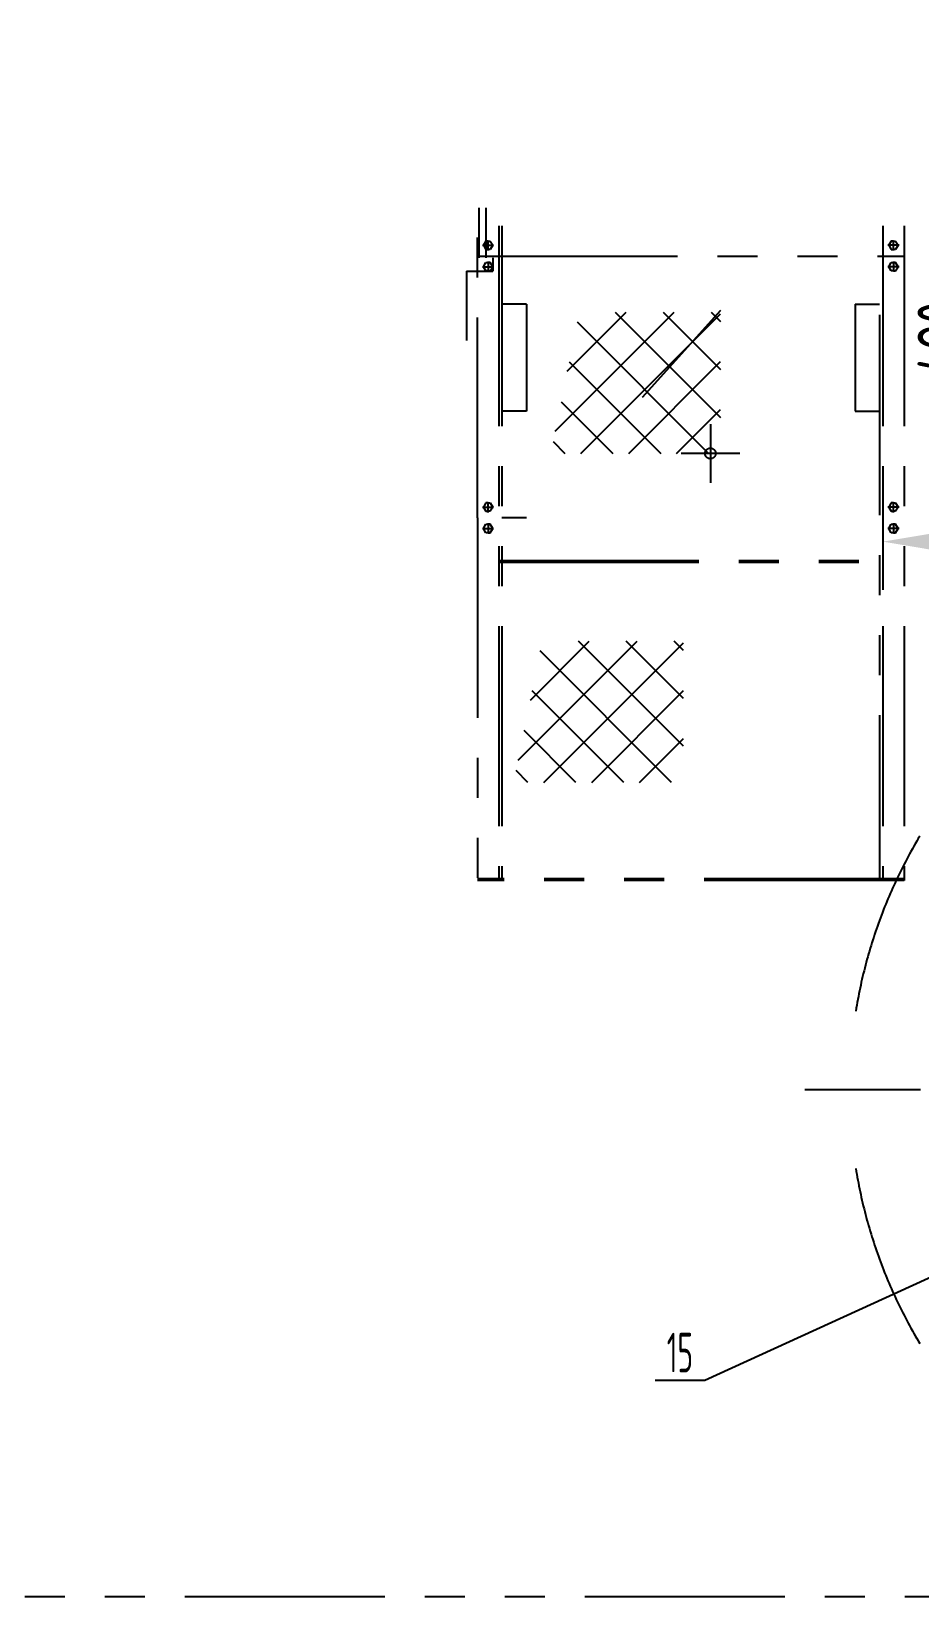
# Model space of a CAD drawing. Header units: millimetres. Extents: x 0 to 12600, y 0 to 8910.
# Drawn here: x 6326 to 7992, y 1785 to 4719 of the extents above; entities that cross this region are included whole.
import ezdxf
from ezdxf.enums import TextEntityAlignment as Align

# ---------------------------------------------------------------- set-up
doc = ezdxf.new("R2010")
doc.units = ezdxf.units.MM
doc.header["$LTSCALE"] = 300
doc.linetypes.add('G', pattern=[2, 1.25, -0.25, 0.25, -0.25])
doc.linetypes.add('K', pattern=[2.5, 1.25, -0.25, 0.25, -0.25, 0.25, -0.25])
for name, color, linetype in [('01', 7, 'Continuous'), ('02', 1, 'Continuous'), ('05', 4, 'G'), ('07', 6, 'K'), ('08', 1, 'Continuous'), ('11', 3, 'Continuous')]:
    doc.layers.add(name, color=color, linetype=linetype)
doc.styles.get("Standard").update_dxf_attribs({"font": 'isocp', "width": 0.707, "bigfont": 'intecad.shx'})
doc.dimstyles.new('INTE', dxfattribs={"dimscale": 30, "dimtxt": 3.5, "dimasz": 3, "dimexe": 3, "dimexo": 0, "dimgap": 1, "dimtad": 1, "dimdsep": 46, "dimtxsty": 'Standard', "dimcen": 0, "dimclrd": 1, "dimclre": 1, "dimclrt": 3, "dimadec": 0, "dimazin": 0, "dimtfac": 1, "dimtmove": 0, "dimatfit": 0, "dimfxl": 1, "dimarcsym": 0})

# ---------------------------------------------------------------- blocks, each defined once
blk = doc.blocks.new('*U548')
at = {"layer": '01'}
for p, q in [((0, 8.8), (-8, 4.2)), ((-8, 4.2), (-8, 0)), ((-8, -4.2), (-8, 0)), ((8, 4.2), (0, 8.8)), ((8, 0), (8, 4.2)), ((8, 0), (8, -4.2)), ((0, -8.8), (-8, -4.2)), ((8, -4.2), (0, -8.8))]:
    blk.add_line(p, q, dxfattribs=at)
at = {"layer": '05'}
for p, q in [((-9.9, 0), (9.3, 0)), ((0, -10.6), (0, 10.2))]:
    blk.add_line(p, q, dxfattribs=at)
blk = doc.blocks.new('*D568')
at = {"layer": '08', "color": 1, "lineweight": -2}
for p, q in [((8045.3, 4353.9), (8213, 4353.9)), ((8123, 4263.9), (8123, 4023.9)), ((8187.9, 3933.9), (8033, 3933.9))]:
    blk.add_line(p, q, dxfattribs=at)
at = {"layer": '08', "color": 1}
for points in [[(8108, 4263.9), (8138, 4263.9), (8123, 4353.9)], [(8108, 4023.9), (8138, 4023.9), (8123, 3933.9)]]:
    blk.add_solid(points, dxfattribs=at)
at = {"layer": 'Defpoints', "color": 0}
for p in [(8045.3, 4353.9), (8123, 3933.9), (8187.9, 3933.9)]:
    blk.add_point(p, dxfattribs=at)
at = {"layer": '08', "color": 3, "insert": (8040.5, 4143.9), "char_height": 105, "attachment_point": 5, "rotation": 90}
blk.add_mtext('420', dxfattribs=at)
blk = doc.blocks.new('*D569')
at = {"layer": '08', "color": 1, "lineweight": -2}
for p, q in [((7922.7, 3844.3), (7922.7, 3672.6)), ((8262.7, 3847.5), (8262.7, 3672.6)), ((8172.7, 3762.6), (8012.7, 3762.6))]:
    blk.add_line(p, q, dxfattribs=at)
at = {"layer": '08', "color": 1}
for points in [[(8012.7, 3777.6), (8012.7, 3747.6), (7922.7, 3762.6)], [(8172.7, 3777.6), (8172.7, 3747.6), (8262.7, 3762.6)]]:
    blk.add_solid(points, dxfattribs=at)
at = {"layer": 'Defpoints', "color": 0}
for p in [(7922.7, 3844.3), (8262.7, 3847.5), (7922.7, 3762.6)]:
    blk.add_point(p, dxfattribs=at)
at = {"layer": '08', "color": 3, "insert": (8092.7, 3845.1), "char_height": 105, "attachment_point": 5}
blk.add_mtext('340', dxfattribs=at)

msp = doc.modelspace()

# ---------------------------------------------------------------- hatches: boundary and pattern name
at = {"layer": '07', "linetype": 'K'}
h = msp.add_hatch(dxfattribs=at)
h.set_pattern_fill('ANSI37', color=6, scale=20, style=0)
h.set_pattern_definition([(45, (6488.48, 2790.45), (-44.9013, 44.9013), []), (135, (6488.48, 2790.45), (-44.9013, -44.9013), [])])
h.paths.add_polyline_path([(7618.376, 4192.603), (7353.534, 4192.603), (7300.002, 3927.932), (7618.376, 3927.932)])
h = msp.add_hatch(dxfattribs=at)
h.set_pattern_fill('ANSI37', color=6, scale=20, style=0)
h.set_pattern_definition([(45, (6419.22, 2173.96), (-44.9013, 44.9013), []), (135, (6419.22, 2173.96), (-44.9013, -44.9013), [])])
h.paths.add_polyline_path([(7549.12, 3576.117), (7284.278, 3576.117), (7230.746, 3311.446), (7549.12, 3311.446)])

# ---------------------------------------------------------------- linework, layer by layer
at = {"layer": '02'}
for p, q in [((8784.304, 2736.796), (7588.917, 2190.758)), ((7588.917, 2190.758), (7495.917, 2190.758))]:
    msp.add_line(p, q, dxfattribs=at)
at = {"layer": '05', "color": 4, "linetype": 'G'}
msp.add_line((9772.851, 2735.351), (7830.688, 2735.351), dxfattribs=at)
at = {"layer": '07', "color": 6, "linetype": 'K'}
for p, q in [((7165.604, 4387.944), (7165.604, 4294.322)), ((7178.604, 4387.944), (7178.604, 4294.322)), ((7162.704, 3807.422), (7162.704, 4354.301)), ((7202.704, 4354.301), (7202.704, 3127.422)), ((7208.704, 4354.301), (7208.704, 3127.422)), ((7922.704, 4354.301), (7922.704, 3127.422)), ((7962.704, 4354.301), (7962.704, 3127.422)), ((7162.704, 4297.913), (7962.704, 4297.913)), ((7191.604, 4294.322), (7191.604, 4269.322)), ((7142.204, 4269.322), (7191.604, 4269.322)), ((7142.204, 4269.322), (7142.204, 4139.322)), ((7186.596, 4269.322), (7191.604, 4274.33)), ((7254.704, 4207.422), (7208.704, 4207.422)), ((7254.704, 4207.422), (7254.704, 4007.422)), ((7618.601, 4195.689), (7471.692, 4032.438)), ((7870.704, 4207.422), (7870.704, 4007.422)), ((7870.704, 4207.422), (7916.704, 4207.422)), ((7916.704, 4187.484), (7916.704, 3127.422)), ((7254.704, 4007.422), (7208.704, 4007.422)), ((7870.704, 4007.422), (7916.704, 4007.422)), ((7599.504, 3982.932), (7599.504, 3872.932)), ((7654.504, 3927.932), (7544.504, 3927.932)), ((7162.704, 3807.422), (7162.704, 3127.422)), ((7254.704, 3807.422), (7208.704, 3807.422)), ((7202.704, 3727.422), (7922.704, 3727.422)), ((7202.704, 3724.422), (7922.704, 3724.422)), ((7962.704, 3130.422), (7162.704, 3130.422)), ((7962.704, 3127.422), (7162.704, 3127.422)), ((8593.593, 2735.351), (7776.622, 2735.351))]:
    msp.add_line(p, q, dxfattribs=at)
msp.add_lwpolyline([(6062.491, 7617.683), (10739.373, 7617.683), (10739.373, 1785.387), (6062.491, 1785.387)], close=True, dxfattribs=at)
msp.add_circle((7599.504, 3927.932), 10, dxfattribs=at)
for start, end in [(149.031743, 170.818024), (189.181976, 210.968257)]:
    msp.add_arc((8784.304, 2735.351), 924, start, end, dxfattribs=at)

# ---------------------------------------------------------------- block references
at = {"layer": '07', "color": 6, "linetype": 'K', "xscale": -1}
for p, rotation in [((7182.704, 4317.913), 270), ((7182.704, 4317.913), 270), ((7942.704, 4277.913), 90), ((7182.704, 3827.422), 270), ((7942.704, 3787.422), 90)]:
    msp.add_blockref('*U548', p, dxfattribs=dict(at, rotation=rotation))
at = {"layer": '07', "color": 6, "linetype": 'K'}
for p, rotation in [((7942.704, 4317.913), 90), ((7182.704, 4277.913), 270), ((7182.704, 4277.913), 270), ((7942.704, 3827.422), 90), ((7182.704, 3787.422), 270)]:
    msp.add_blockref('*U548', p, dxfattribs=dict(at, rotation=rotation))

# ---------------------------------------------------------------- texts
at = {"layer": '11', "width": 0.609833}
msp.add_text('15', height=74.2462, dxfattribs=at).set_placement((7517.709, 2205.758), (7567.126, 2205.758), align=Align.FIT)

# ---------------------------------------------------------------- dimensions: what is measured, and where the dimension line sits
at = {"layer": '08'}
dim = msp.add_linear_dim(base=(8122.988, 3933.922), p1=(8045.295, 4353.922), p2=(8187.947, 3933.922), angle=90, dimstyle='INTE', dxfattribs=at)
dim.commit()
dim.dimension.update_dxf_attribs({"geometry": '*D568', "text_midpoint": (8040.478, 4143.922)})
dim = msp.add_linear_dim(base=(7922.704, 3762.64), p1=(8262.704, 3847.533), p2=(7922.704, 3844.267), dimstyle='INTE', dxfattribs=at)
dim.commit()
dim.dimension.update_dxf_attribs({"geometry": '*D569', "text_midpoint": (8092.704, 3845.14)})

doc.saveas('drawing.dxf')
